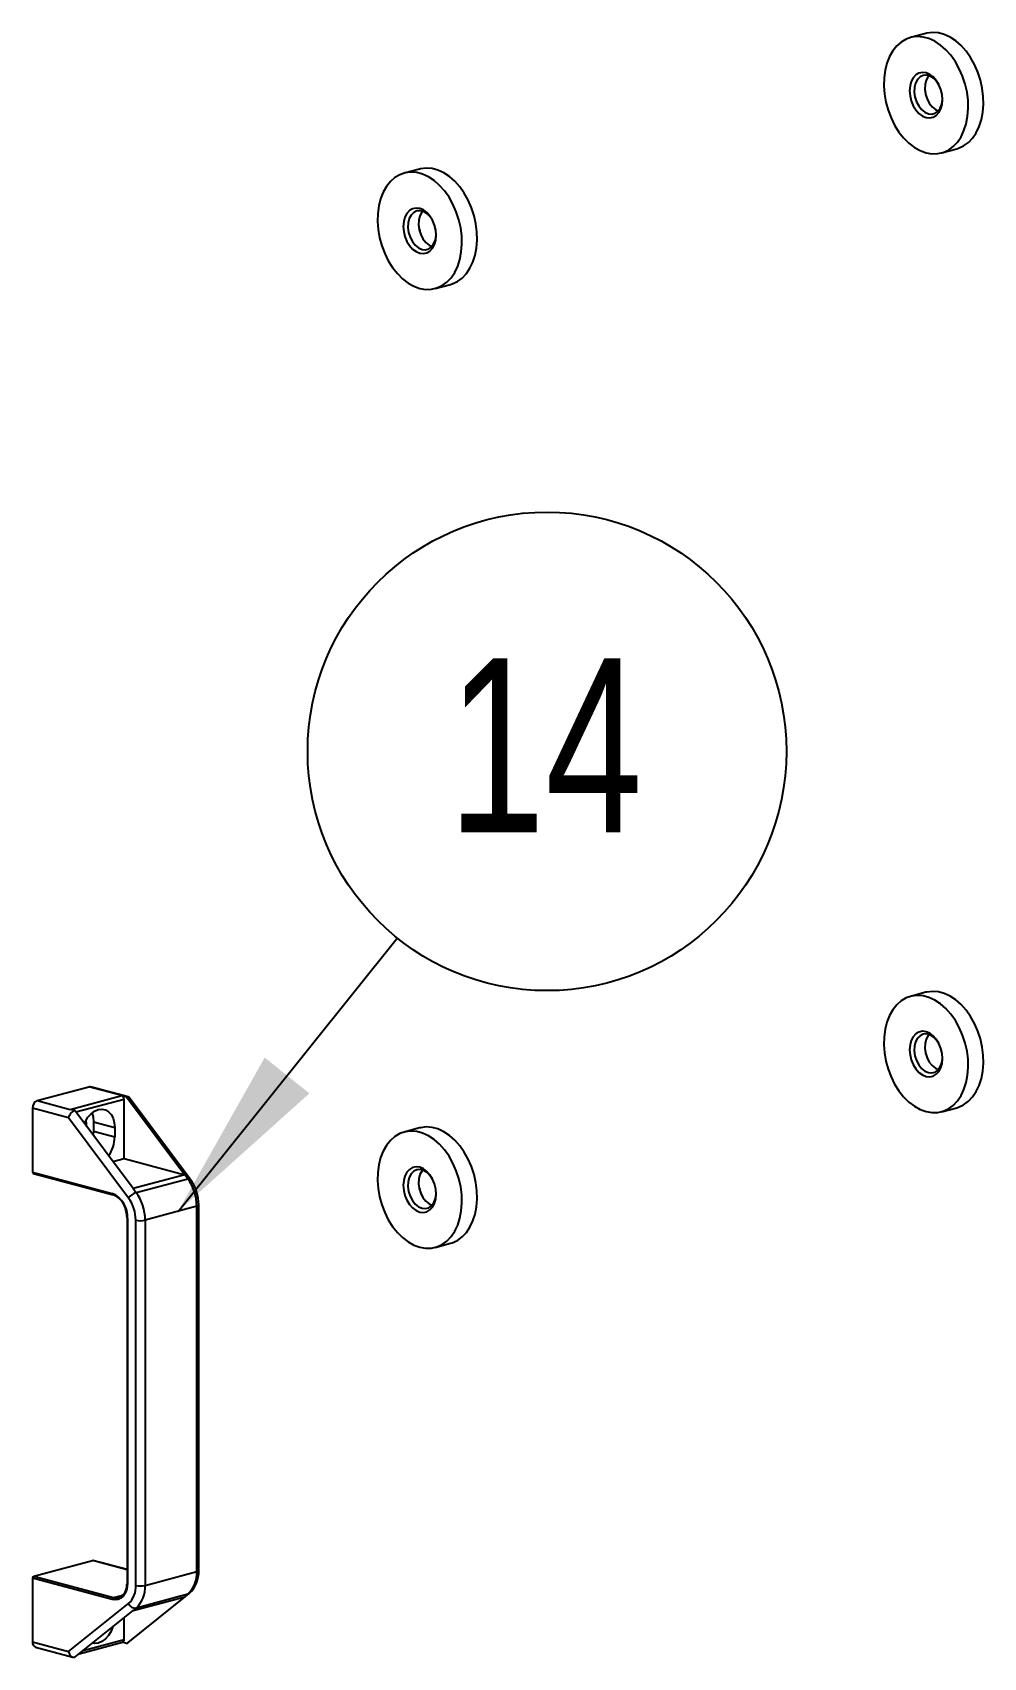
# Model space of a CAD drawing. Header units: millimetres. Extents: x -7982 to 6300, y -38 to 5016.
# Drawn here: x 2607.9 to 2894.5, y 1685.6 to 2175.4 of the extents above; entities that cross this region are included whole.
import ezdxf

# ---------------------------------------------------------------- set-up
doc = ezdxf.new("R2010")
doc.units = ezdxf.units.MM
doc.header["$LTSCALE"] = 15
doc.layers.add('FORMATO', color=7, linetype='Continuous')
doc.styles.add('SLDTEXTSTYLE1', font='TXT', dxfattribs={"width": 0.75})
doc.dimstyles.new('SLDDIMSTYLE0', dxfattribs={"dimtxt": 0.18, "dimasz": 52.5, "dimexe": 0, "dimexo": 0.0625, "dimgap": 0, "dimtad": 0, "dimtih": 1, "dimtoh": 1, "dimdec": 0, "dimrnd": 1e-09, "dimzin": 0, "dimdsep": 46, "dimtxsty": 'Standard', "dimsah": 1, "dimcen": 0.09, "dimadec": 0, "dimazin": 0, "dimtfac": 52.5, "dimtdec": 0, "dimtofl": 0, "dimtmove": 0, "dimatfit": 3, "dimfxl": 1, "dimfrac": 2, "dimtolj": 1, "dimtzin": 0, "dimarcsym": 0})

# ---------------------------------------------------------------- blocks, each defined once
blk = doc.blocks.new('SW_NOTE_0_5')
at = {"layer": 'FORMATO', "color": 0}
blk.add_circle((45.13, 56.27), 72.13, dxfattribs=at)
at = {"layer": 'FORMATO', "color": 0, "insert": (44.6, 84.32), "char_height": 52.5, "attachment_point": 2, "style": 'SLDTEXTSTYLE1'}
blk.add_mtext('14', dxfattribs=at)

msp = doc.modelspace()

# ---------------------------------------------------------------- linework, layer by layer
at = {"color": 7, "linetype": 'Continuous', "lineweight": 25}
for p, q in [((2877.11, 2175.15), (2872.51, 2173.92)), ((2881.83, 2139.15), (2886.42, 2140.38)), ((2724.53, 2134.28), (2719.93, 2133.05)), ((2729.25, 2098.27), (2733.85, 2099.5)), ((2877.11, 1886.12), (2872.51, 1884.89)), ((2609.33, 1853.49), (2624.89, 1857.66)), ((2634.79, 1855.01), (2624.89, 1857.66)), ((2636.69, 1854.64), (2625.41, 1857.67)), ((2609.33, 1853.49), (2619.23, 1850.84)), ((2619.23, 1850.84), (2634.79, 1855.01)), ((2634.79, 1855.01), (2636.2, 1854.63)), ((2635.5, 1836.04), (2635.5, 1853.86)), ((2636.2, 1854.63), (2653.8, 1831.13)), ((2655.43, 1829.84), (2637.03, 1854.41)), ((2618.74, 1848.29), (2607.92, 1851.19)), ((2607.92, 1851.19), (2607.92, 1831.92)), ((2636.86, 1824.1), (2618.74, 1848.29)), ((2620.65, 1850.46), (2619.23, 1850.84)), ((2638.25, 1826.96), (2620.65, 1850.46)), ((2624.22, 1846.49), (2624.09, 1847.62)), ((2626.3, 1847.05), (2632.67, 1845.34)), ((2626.3, 1847.05), (2626.3, 1844.25)), ((2881.83, 1850.12), (2886.42, 1851.35)), ((2624.22, 1845.69), (2624.22, 1846.49)), ((2626.3, 1844.25), (2626.22, 1843.02)), ((2626.3, 1844.25), (2632.67, 1842.55)), ((2632.67, 1845.34), (2632.67, 1842.55)), ((2724.53, 1845.24), (2719.93, 1844.01)), ((2632.13, 1835.13), (2635.5, 1836.04)), ((2635.5, 1836.04), (2653.8, 1831.13)), ((2607.92, 1831.92), (2631.96, 1825.48)), ((2608.14, 1831.53), (2632.18, 1825.09)), ((2653.8, 1831.13), (2638.25, 1826.96)), ((2639.15, 1825.76), (2654.71, 1829.93)), ((2654.71, 1829.93), (2653.8, 1831.13)), ((2638.25, 1826.96), (2639.15, 1825.76)), ((2636.41, 1818.08), (2636.41, 1708.25)), ((2636.56, 1817.98), (2636.56, 1708.15)), ((2639.03, 1707.36), (2639.03, 1817.45)), ((2657.42, 1821.61), (2641.86, 1817.45)), ((2641.86, 1817.45), (2641.86, 1707.36)), ((2657.42, 1711.53), (2657.42, 1821.61)), ((2658, 1711.91), (2658, 1821.99)), ((2729.25, 1809.24), (2733.85, 1810.47)), ((2608.27, 1710.14), (2625.95, 1714.87)), ((2636.41, 1712.11), (2626.08, 1714.88)), ((2607.92, 1709.56), (2607.92, 1690.29)), ((2631.96, 1703.12), (2607.92, 1709.56)), ((2608.27, 1710.14), (2632.31, 1703.7)), ((2641.86, 1707.36), (2657.42, 1711.53)), ((2636.6, 1690.08), (2655.08, 1704.86)), ((2654.71, 1704.67), (2639.15, 1700.5)), ((2653.8, 1703.95), (2654.71, 1704.67)), ((2618.74, 1687.39), (2636.86, 1701.88)), ((2620.65, 1685.71), (2638.25, 1699.78)), ((2653.8, 1703.95), (2636.2, 1689.88)), ((2638.25, 1699.78), (2653.8, 1703.95)), ((2639.15, 1700.5), (2638.25, 1699.78)), ((2635.5, 1691.03), (2635.5, 1697.58)), ((2607.92, 1690.29), (2618.74, 1687.39)), ((2621.94, 1686.75), (2635.05, 1690.26)), ((2636.2, 1689.88), (2634.92, 1690.22)), ((2608.82, 1688.74), (2620.1, 1685.72))]:
    msp.add_line(p, q, dxfattribs=at)
at = {"color": 8, "linetype": 'Continuous', "lineweight": 25}
for p, q in [((2635.5, 1853.86), (2621.01, 1849.98)), ((2624.22, 1846.49), (2623.6, 1846.65)), ((2636.41, 1712.07), (2625.95, 1714.87)), ((2632.31, 1703.7), (2635.11, 1704.45)), ((2623.17, 1687.73), (2635.5, 1691.03))]:
    msp.add_line(p, q, dxfattribs=at)
at = {"color": 7, "linetype": 'Continuous', "lineweight": 25, "flags": 128}
for points in [[(2886.42, 2140.38), (2886.94, 2140.54), (2888.51, 2141.25), (2889.95, 2142.29), (2891.22, 2143.63), (2892.32, 2145.24), (2893.2, 2147.1), (2893.87, 2149.17), (2894.3, 2151.4), (2894.48, 2153.75), (2894.42, 2156.19), (2894.11, 2158.65), (2893.57, 2161.1), (2892.79, 2163.49), (2891.79, 2165.76), (2890.61, 2167.87), (2889.25, 2169.79), (2887.74, 2171.48), (2886.12, 2172.9), (2884.41, 2174.02), (2882.65, 2174.83), (2880.88, 2175.3), (2879.12, 2175.44), (2877.41, 2175.23), (2877.11, 2175.15)], [(2877.17, 2139.19), (2878.94, 2138.89), (2880.68, 2138.93), (2882.35, 2139.31), (2883.91, 2140.02), (2885.35, 2141.06), (2886.63, 2142.4), (2887.72, 2144.01), (2888.61, 2145.87), (2889.27, 2147.93), (2889.7, 2150.17), (2889.89, 2152.52), (2889.83, 2154.96), (2889.52, 2157.42), (2888.97, 2159.87), (2888.19, 2162.25), (2887.2, 2164.53), (2886.01, 2166.64), (2884.65, 2168.56), (2883.14, 2170.25), (2881.52, 2171.67), (2879.81, 2172.79), (2878.06, 2173.6), (2876.28, 2174.07), (2874.52, 2174.21), (2872.81, 2174), (2871.19, 2173.45), (2869.69, 2172.57), (2868.33, 2171.38), (2867.14, 2169.9), (2866.15, 2168.16), (2865.37, 2166.19), (2864.82, 2164.04), (2864.51, 2161.74), (2864.45, 2159.34), (2864.63, 2156.88), (2865.06, 2154.42), (2865.73, 2152), (2866.62, 2149.67), (2867.71, 2147.47), (2868.99, 2145.44), (2870.42, 2143.64), (2871.99, 2142.08), (2873.66, 2140.81), (2875.4, 2139.84), (2877.17, 2139.19)], [(2877.17, 2149.79), (2878.27, 2149.67), (2879.32, 2149.88), (2880.25, 2150.44), (2881.04, 2151.29), (2881.63, 2152.41), (2881.99, 2153.74), (2882.12, 2155.21), (2881.99, 2156.74), (2881.63, 2158.27), (2881.04, 2159.7), (2880.25, 2160.98), (2879.32, 2162.04), (2878.27, 2162.82), (2877.17, 2163.28), (2876.07, 2163.41), (2875.02, 2163.19), (2874.08, 2162.64), (2873.3, 2161.78), (2872.71, 2160.66), (2872.34, 2159.33), (2872.22, 2157.86), (2872.34, 2156.33), (2872.71, 2154.8), (2873.3, 2153.37), (2874.08, 2152.09), (2875.02, 2151.03), (2876.07, 2150.26), (2877.17, 2149.79)], [(2880.98, 2159.83), (2880.37, 2160.73), (2879.44, 2161.68), (2878.41, 2162.32), (2877.34, 2162.6), (2876.31, 2162.52), (2875.38, 2162.07), (2874.61, 2161.29), (2874.04, 2160.21), (2873.71, 2158.92), (2873.64, 2157.5), (2873.84, 2156.02), (2874.29, 2154.59), (2874.97, 2153.29), (2875.83, 2152.21), (2876.82, 2151.41), (2877.88, 2150.94), (2877.88, 2150.94)], [(2878.05, 2162.46), (2877.79, 2162.14), (2877.22, 2161.07), (2876.89, 2159.78), (2876.82, 2158.35), (2877.02, 2156.87), (2877.48, 2155.44), (2878.15, 2154.14), (2879.01, 2153.06), (2880, 2152.26), (2880.89, 2151.85)], [(2877.88, 2150.94), (2878.93, 2150.84), (2879.92, 2151.11), (2880.78, 2151.73), (2881.46, 2152.67), (2881.91, 2153.86), (2882.11, 2155.23), (2882.12, 2155.59)], [(2724.59, 2098.32), (2726.36, 2098.01), (2728.1, 2098.05), (2729.77, 2098.43), (2731.34, 2099.14), (2732.77, 2100.18), (2734.05, 2101.52), (2735.14, 2103.13), (2736.03, 2104.99), (2736.7, 2107.06), (2737.13, 2109.29), (2737.31, 2111.65), (2737.25, 2114.08), (2736.94, 2116.55), (2736.39, 2118.99), (2735.61, 2121.38), (2734.62, 2123.65), (2733.43, 2125.76), (2732.07, 2127.68), (2730.57, 2129.37), (2728.94, 2130.79), (2727.24, 2131.91), (2725.48, 2132.72), (2723.7, 2133.2), (2721.95, 2133.33), (2720.24, 2133.12), (2718.62, 2132.57), (2717.11, 2131.69), (2715.75, 2130.5), (2714.56, 2129.02), (2713.57, 2127.28), (2712.79, 2125.32), (2712.24, 2123.16), (2711.93, 2120.86), (2711.87, 2118.46), (2712.06, 2116.01), (2712.49, 2113.54), (2713.15, 2111.12), (2714.04, 2108.79), (2715.13, 2106.59), (2716.41, 2104.57), (2717.85, 2102.76), (2719.41, 2101.2), (2721.08, 2099.93), (2722.82, 2098.96), (2724.59, 2098.32)], [(2733.85, 2099.5), (2734.36, 2099.66), (2735.93, 2100.38), (2737.37, 2101.41), (2738.65, 2102.75), (2739.74, 2104.37), (2740.63, 2106.22), (2741.29, 2108.29), (2741.72, 2110.52), (2741.91, 2112.88), (2741.85, 2115.31), (2741.54, 2117.78), (2740.99, 2120.22), (2740.21, 2122.61), (2739.22, 2124.88), (2738.03, 2127), (2736.67, 2128.92), (2735.16, 2130.6), (2733.54, 2132.02), (2731.83, 2133.14), (2730.08, 2133.95), (2728.3, 2134.43), (2726.54, 2134.56), (2724.83, 2134.35), (2724.53, 2134.28)], [(2724.59, 2108.91), (2725.69, 2108.79), (2726.74, 2109.01), (2727.68, 2109.56), (2728.46, 2110.42), (2729.05, 2111.54), (2729.42, 2112.87), (2729.54, 2114.33), (2729.42, 2115.87), (2729.05, 2117.39), (2728.46, 2118.83), (2727.68, 2120.1), (2726.74, 2121.16), (2725.69, 2121.94), (2724.59, 2122.4), (2723.49, 2122.53), (2722.44, 2122.31), (2721.51, 2121.76), (2720.72, 2120.9), (2720.13, 2119.78), (2719.77, 2118.45), (2719.64, 2116.98), (2719.77, 2115.45), (2720.13, 2113.93), (2720.72, 2112.49), (2721.51, 2111.21), (2722.44, 2110.16), (2723.49, 2109.38), (2724.59, 2108.91)], [(2728.31, 2119.11), (2727.79, 2119.86), (2726.86, 2120.8), (2725.83, 2121.44), (2724.77, 2121.73), (2723.74, 2121.64), (2722.8, 2121.19), (2722.03, 2120.41), (2721.46, 2119.34), (2721.13, 2118.05), (2721.06, 2116.62), (2721.26, 2115.14), (2721.72, 2113.71), (2722.39, 2112.41), (2723.25, 2111.33), (2724.24, 2110.53), (2725.3, 2110.07), (2725.3, 2110.07)], [(2725.47, 2121.58), (2725.21, 2121.26), (2724.64, 2120.19), (2724.31, 2118.9), (2724.25, 2117.47), (2724.45, 2116), (2724.9, 2114.56), (2725.58, 2113.26), (2726.44, 2112.18), (2727.43, 2111.38), (2728.31, 2110.97)], [(2725.3, 2110.07), (2726.35, 2109.97), (2727.34, 2110.24), (2728.2, 2110.86), (2728.88, 2111.79), (2729.33, 2112.98), (2729.53, 2114.35), (2729.54, 2114.53)], [(2886.42, 1851.35), (2886.94, 1851.5), (2888.51, 1852.22), (2889.95, 1853.26), (2891.22, 1854.6), (2892.32, 1856.21), (2893.2, 1858.07), (2893.87, 1860.13), (2894.3, 1862.36), (2894.48, 1864.72), (2894.42, 1867.16), (2894.11, 1869.62), (2893.57, 1872.07), (2892.79, 1874.45), (2891.79, 1876.72), (2890.61, 1878.84), (2889.25, 1880.76), (2887.74, 1882.45), (2886.12, 1883.86), (2884.41, 1884.99), (2882.65, 1885.8), (2880.88, 1886.27), (2879.12, 1886.41), (2877.41, 1886.2), (2877.11, 1886.12)], [(2877.17, 1850.16), (2878.94, 1849.85), (2880.68, 1849.89), (2882.35, 1850.27), (2883.91, 1850.99), (2885.35, 1852.03), (2886.63, 1853.36), (2887.72, 1854.98), (2888.61, 1856.84), (2889.27, 1858.9), (2889.7, 1861.13), (2889.89, 1863.49), (2889.83, 1865.92), (2889.52, 1868.39), (2888.97, 1870.84), (2888.19, 1873.22), (2887.2, 1875.49), (2886.01, 1877.61), (2884.65, 1879.53), (2883.14, 1881.21), (2881.52, 1882.63), (2879.81, 1883.76), (2878.06, 1884.56), (2876.28, 1885.04), (2874.52, 1885.17), (2872.81, 1884.97), (2871.19, 1884.42), (2869.69, 1883.54), (2868.33, 1882.35), (2867.14, 1880.87), (2866.15, 1879.13), (2865.37, 1877.16), (2864.82, 1875.01), (2864.51, 1872.71), (2864.45, 1870.31), (2864.63, 1867.85), (2865.06, 1865.39), (2865.73, 1862.97), (2866.62, 1860.63), (2867.71, 1858.43), (2868.99, 1856.41), (2870.42, 1854.6), (2871.99, 1853.05), (2873.66, 1851.77), (2875.4, 1850.8), (2877.17, 1850.16)], [(2877.17, 1860.76), (2878.27, 1860.63), (2879.32, 1860.85), (2880.25, 1861.4), (2881.04, 1862.26), (2881.63, 1863.38), (2881.99, 1864.71), (2882.12, 1866.18), (2881.99, 1867.71), (2881.63, 1869.23), (2881.04, 1870.67), (2880.25, 1871.95), (2879.32, 1873), (2878.27, 1873.78), (2877.17, 1874.25), (2876.07, 1874.37), (2875.02, 1874.15), (2874.08, 1873.6), (2873.3, 1872.74), (2872.71, 1871.62), (2872.34, 1870.3), (2872.22, 1868.83), (2872.34, 1867.29), (2872.71, 1865.77), (2873.3, 1864.33), (2874.08, 1863.06), (2875.02, 1862), (2876.07, 1861.22), (2877.17, 1860.76)], [(2880.89, 1870.95), (2880.37, 1871.7), (2879.44, 1872.65), (2878.41, 1873.28), (2877.34, 1873.57), (2876.31, 1873.49), (2875.38, 1873.04), (2874.61, 1872.25), (2874.04, 1871.18), (2873.71, 1869.89), (2873.64, 1868.46), (2873.84, 1866.99), (2874.29, 1865.55), (2874.97, 1864.26), (2875.83, 1863.17), (2876.82, 1862.38), (2877.88, 1861.91), (2877.88, 1861.91)], [(2878.05, 1873.42), (2877.79, 1873.11), (2877.22, 1872.03), (2876.89, 1870.74), (2876.82, 1869.32), (2877.02, 1867.84), (2877.48, 1866.41), (2878.15, 1865.11), (2879.01, 1864.03), (2880, 1863.23), (2880.89, 1862.81)], [(2877.88, 1861.91), (2878.93, 1861.81), (2879.92, 1862.08), (2880.78, 1862.7), (2881.46, 1863.63), (2881.91, 1864.82), (2882.11, 1866.19), (2882.12, 1866.37)], [(2624.89, 1857.66), (2625.17, 1857.7), (2625.41, 1857.67)], [(2623.6, 1846.65), (2623.85, 1847.18), (2624.63, 1848.46), (2625.57, 1849.52), (2626.62, 1850.3), (2627.72, 1850.76), (2628.82, 1850.89), (2629.87, 1850.67), (2630.8, 1850.12), (2631.59, 1849.26), (2632.18, 1848.14), (2632.54, 1846.81), (2632.67, 1845.34)], [(2625.85, 1849.76), (2626.18, 1848.52), (2626.3, 1847.05)], [(2724.59, 1809.28), (2726.36, 1808.98), (2728.1, 1809.02), (2729.77, 1809.4), (2731.34, 1810.11), (2732.77, 1811.15), (2734.05, 1812.49), (2735.14, 1814.1), (2736.03, 1815.96), (2736.7, 1818.02), (2737.13, 1820.26), (2737.31, 1822.61), (2737.25, 1825.05), (2736.94, 1827.51), (2736.39, 1829.96), (2735.61, 1832.34), (2734.62, 1834.62), (2733.43, 1836.73), (2732.07, 1838.65), (2730.57, 1840.34), (2728.94, 1841.76), (2727.24, 1842.88), (2725.48, 1843.69), (2723.7, 1844.16), (2721.95, 1844.3), (2720.24, 1844.09), (2718.62, 1843.54), (2717.11, 1842.66), (2715.75, 1841.47), (2714.56, 1839.99), (2713.57, 1838.25), (2712.79, 1836.28), (2712.24, 1834.13), (2711.93, 1831.83), (2711.87, 1829.43), (2712.06, 1826.97), (2712.49, 1824.51), (2713.15, 1822.09), (2714.04, 1819.76), (2715.13, 1817.56), (2716.41, 1815.53), (2717.85, 1813.73), (2719.41, 1812.17), (2721.08, 1810.9), (2722.82, 1809.93), (2724.59, 1809.28)], [(2733.85, 1810.47), (2734.36, 1810.63), (2735.93, 1811.34), (2737.37, 1812.38), (2738.65, 1813.72), (2739.74, 1815.33), (2740.63, 1817.19), (2741.29, 1819.26), (2741.72, 1821.49), (2741.91, 1823.84), (2741.85, 1826.28), (2741.54, 1828.74), (2740.99, 1831.19), (2740.21, 1833.57), (2739.22, 1835.85), (2738.03, 1837.96), (2736.67, 1839.88), (2735.16, 1841.57), (2733.54, 1842.99), (2731.83, 1844.11), (2730.08, 1844.92), (2728.3, 1845.39), (2726.54, 1845.53), (2724.83, 1845.32), (2724.53, 1845.24)], [(2724.59, 1819.88), (2725.69, 1819.76), (2726.74, 1819.97), (2727.68, 1820.53), (2728.46, 1821.38), (2729.05, 1822.5), (2729.42, 1823.83), (2729.54, 1825.3), (2729.42, 1826.83), (2729.05, 1828.36), (2728.46, 1829.79), (2727.68, 1831.07), (2726.74, 1832.13), (2725.69, 1832.91), (2724.59, 1833.37), (2723.49, 1833.5), (2722.44, 1833.28), (2721.51, 1832.73), (2720.72, 1831.87), (2720.13, 1830.75), (2719.77, 1829.42), (2719.64, 1827.95), (2719.77, 1826.42), (2720.13, 1824.89), (2720.72, 1823.46), (2721.51, 1822.18), (2722.44, 1821.12), (2723.49, 1820.35), (2724.59, 1819.88)], [(2728.31, 1830.08), (2727.79, 1830.82), (2726.86, 1831.77), (2725.83, 1832.41), (2724.77, 1832.69), (2723.74, 1832.61), (2722.8, 1832.16), (2722.03, 1831.38), (2721.46, 1830.3), (2721.13, 1829.01), (2721.06, 1827.59), (2721.26, 1826.11), (2721.72, 1824.68), (2722.39, 1823.38), (2723.25, 1822.3), (2724.24, 1821.5), (2725.3, 1821.03), (2725.3, 1821.03)], [(2725.47, 1832.55), (2725.21, 1832.23), (2724.64, 1831.16), (2724.31, 1829.87), (2724.25, 1828.44), (2724.45, 1826.96), (2724.9, 1825.53), (2725.58, 1824.23), (2726.44, 1823.15), (2727.43, 1822.35), (2728.31, 1821.94)], [(2725.3, 1821.03), (2726.35, 1820.93), (2727.34, 1821.2), (2728.2, 1821.82), (2728.88, 1822.76), (2729.33, 1823.95), (2729.53, 1825.32), (2729.54, 1825.5)], [(2625.95, 1714.87), (2626.02, 1714.88), (2626.08, 1714.88)], [(2636.56, 1708.15), (2636.47, 1706.95), (2636.21, 1705.85), (2635.78, 1704.88), (2635.21, 1704.08), (2634.51, 1703.49), (2633.72, 1703.13), (2632.86, 1703), (2631.96, 1703.12)], [(2636.41, 1708.25), (2636.38, 1707.58), (2636.38, 1707.57)], [(2633.87, 1703.68), (2633.94, 1703.7), (2634.05, 1703.74)], [(2632.16, 1694.92), (2631.59, 1693.54), (2630.8, 1692.26), (2629.87, 1691.21), (2628.82, 1690.43), (2627.72, 1689.96), (2626.62, 1689.84), (2625.91, 1689.94)]]:
    msp.add_lwpolyline(points, dxfattribs=at)
at = {"color": 8, "linetype": 'Continuous', "lineweight": 25, "flags": 128}
for points in [[(2636.41, 1818.08), (2636.41, 1818.08), (2636.42, 1818.05), (2636.45, 1818.03), (2636.49, 1818), (2636.56, 1817.98)], [(2658, 1821.99), (2657.96, 1821.89), (2657.85, 1821.79), (2657.66, 1821.7), (2657.42, 1821.61)], [(2658, 1711.91), (2657.96, 1711.8), (2657.85, 1711.7), (2657.66, 1711.61), (2657.42, 1711.53)], [(2636.41, 1708.25), (2636.42, 1708.22), (2636.45, 1708.2), (2636.49, 1708.17), (2636.56, 1708.15)], [(2655.08, 1704.86), (2654.96, 1704.78), (2654.71, 1704.67)], [(2632.31, 1703.7), (2633.14, 1703.59), (2633.87, 1703.68)]]:
    msp.add_lwpolyline(points, dxfattribs=at)
at = {"color": 7, "linetype": 'Continuous', "lineweight": 25}
for centre, radius, start, end in [((2886.87, 2159.14), 10.06, 181.3666, 208.6293), ((2734.3, 2118.26), 10.06, 181.3682, 208.6278), ((2886.87, 1870.1), 10.06, 181.3677, 208.6282), ((2610.28, 1851.33), 2.36, 113.5919, 183.3635), ((2634.32, 1853.93), 1.18, 356.6365, 66.4081), ((2622.74, 1842.57), 9.93, 324.7738, 359.9039), ((2608.29, 1831.88), 0.375, 173.2709, 246.7306), ((2643.27, 1821.6), 14.15, 0.0712, 36.0572), ((2644.79, 1822.01), 13.22, 359.916, 36.32), ((2734.3, 1829.23), 10.06, 181.3681, 208.6278), ((2628.88, 1818.44), 7.69, 356.6365, 66.4081), ((2630.26, 1819.66), 5.76, 16.1644, 70.5143), ((2640.57, 1821.4), 4.59, 108.0735, 143.9607), ((2627.71, 1817.43), 11.32, 0.0712, 36.0572), ((2627.71, 1817.43), 14.15, 0.0712, 36.0572), ((2627.77, 1818.06), 8.64, 0.1195, 21.7785), ((2640.45, 1823.56), 6.28, 256.9836, 283.0164), ((2608.51, 1709.6), 0.591, 113.5919, 183.3635), ((2648.75, 1710.99), 8.68, 313.3048, 3.5643), ((2649.09, 1711.47), 8.92, 312.182, 2.8187), ((2632.51, 1707.34), 3.88, 292.8876, 3.4818), ((2632.1, 1706.93), 6.95, 313.3048, 3.5643), ((2640.45, 1713.48), 6.28, 256.9836, 283.0164), ((2633.19, 1706.82), 8.68, 313.3048, 3.5643), ((2632.55, 1703.16), 0.591, 113.5919, 183.3635), ((2638.92, 1702.72), 2.22, 202.2283, 275.8488), ((2609.41, 1690.12), 1.5, 173.2709, 246.7306), ((2634.8, 1690.92), 0.709, 290.7482, 9.2503)]:
    msp.add_arc(centre, radius, start, end, dxfattribs=at)
at = {"color": 8, "linetype": 'Continuous', "lineweight": 25}
for centre, radius, start, end in [((2655, 1829.31), 0.681, 50.8144, 115.9819), ((2632.33, 1825.43), 0.376, 173.3404, 246.0266)]:
    msp.add_arc(centre, radius, start, end, dxfattribs=at)
at = {"color": 7, "linetype": 'Continuous', "lineweight": 25}
for centre, major_axis, ratio, start_param, end_param in [((2635.71, 1852.83), (1.17, 1.72), 0.544531, 6.096962, 6.844091), ((2620.16, 1848.67), (1.17, 1.72), 0.544531, 0.560905, 2.131702), ((2635.71, 1691.94), (-0.43, 2.07), 0.691523, 3.179965, 3.477902), ((2620.16, 1687.77), (-0.43, 2.07), 0.691523, 1.609169, 3.179965)]:
    msp.add_ellipse(centre, major_axis=major_axis, ratio=ratio, start_param=start_param, end_param=end_param, dxfattribs=at)

# ---------------------------------------------------------------- block references
at = {"layer": 'FORMATO', "color": 7}
msp.add_blockref('SW_NOTE_0_5', (2717.83, 1902.48), dxfattribs=at)

# ---------------------------------------------------------------- leaders
msp.add_leader([(2651.76, 1820.1), (2717.83, 1902.48)], dimstyle='SLDDIMSTYLE0', dxfattribs=at)

doc.saveas('drawing.dxf')
